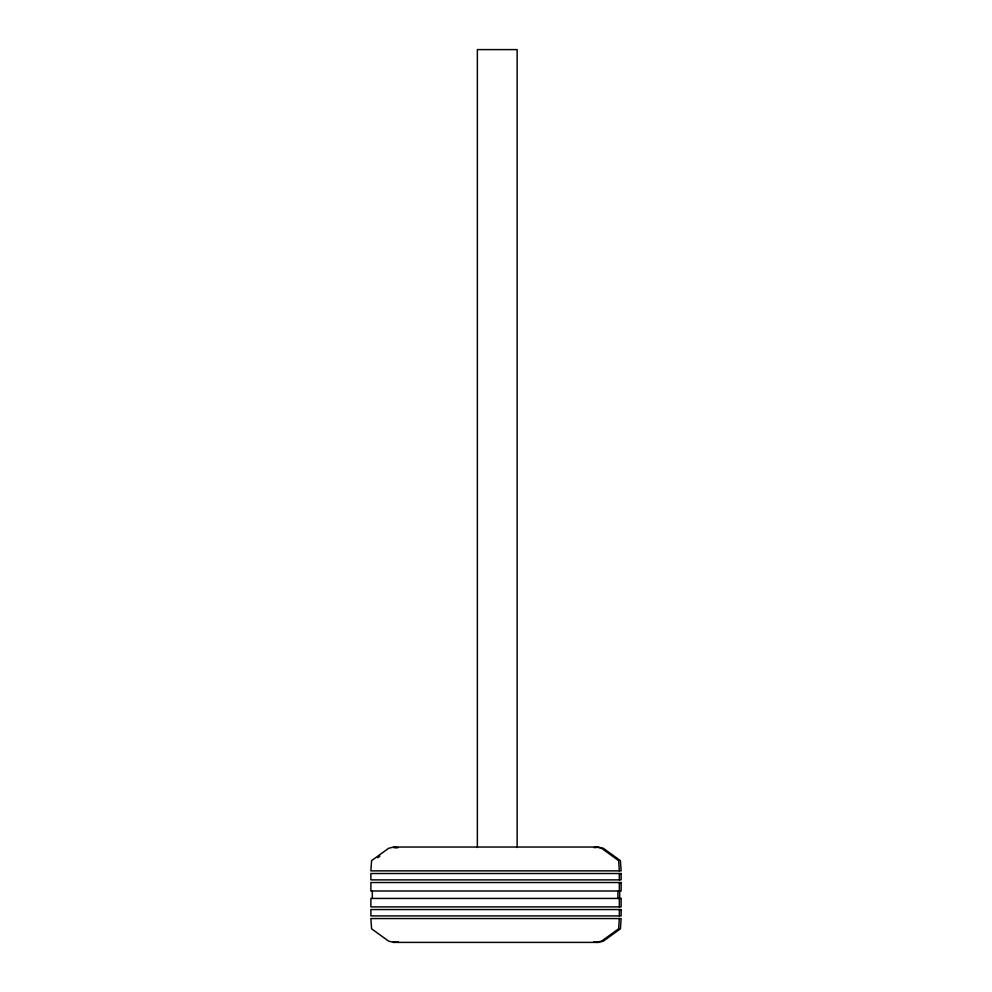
<?xml version="1.0" encoding="UTF-8"?>
<svg xmlns="http://www.w3.org/2000/svg" width="992" height="992" viewBox="0 0 992 992"><rect width="100%" height="100%" fill="white"/><g stroke="black" fill="none" stroke-linecap="round" stroke-linejoin="round"><path stroke-width="1.49" d="M377.654 857.807L379.911 856.146M393.824 847.032L388.628 848.296L371.591 860.634L370.872 870.877L621.128 870.877L620.409 860.634L603.372 848.296L598.176 847.032L393.824 847.032L396.428 847.664M393.328 847.577L398.201 847.664M593.799 847.664L596.403 847.032L601.598 848.296L618.624 860.634L619.343 870.877M595.572 847.664L598.176 847.032M393.824 942.4L598.176 942.4L603.372 941.135L620.409 928.797L621.128 918.555L370.872 918.555L371.591 928.797L388.628 941.135L393.824 942.4L396.428 941.768M398.201 941.768L393.328 941.842M595.572 941.768L598.176 942.4M593.799 941.768L596.403 942.4L601.598 941.135L618.624 928.797L619.343 918.555M619.69 891.002L619.69 898.43M619.343 873.518L619.343 879.879M619.343 882.533L619.343 891.002M619.343 898.43L619.343 906.899M619.343 909.552L619.343 915.914M617.917 891.002L617.917 898.43M517.13 847.503L517.13 49.6L477.363 49.6L477.363 847.503M372.31 891.002L372.31 898.43M621.128 873.518L370.872 873.518L370.872 879.879L621.128 879.879L621.128 873.518M621.128 882.533L370.872 882.533L370.872 891.002L621.128 891.002L621.128 882.533M621.128 898.43L370.872 898.43L370.872 906.899L621.128 906.899L621.128 898.43M621.128 909.552L370.872 909.552L370.872 915.914L621.128 915.914L621.128 909.552"/></g></svg>
